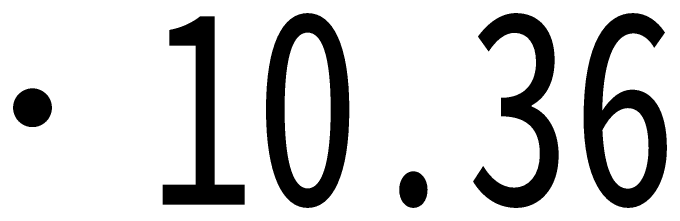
# Model space of a CAD drawing. Header units: millimetres. Extents: x -439850 to 1095597, y 3556331 to 4116172.
# Drawn here: x 53.216 to 56.582, y 3556885.505 to 3556886.509 of the extents above; entities that cross this region are included whole.
import ezdxf
from ezdxf.enums import TextEntityAlignment as Align

# ---------------------------------------------------------------- set-up
doc = ezdxf.new("R2010")
doc.units = ezdxf.units.MM
doc.header["$LTSCALE"] = 1000
doc.header["$MEASUREMENT"] = 0
doc.layers.add('dx', color=250, linetype='Continuous')
doc.layers.add('GCD', color=1, linetype='Continuous')
doc.styles.add('HZ', font='', dxfattribs={"width": 0.8})
doc.styles.get('HZ').set_extended_font_data('SimSun')

# ---------------------------------------------------------------- blocks, each defined once
blk = doc.blocks.new('GC200')
at = {"linetype": 'Continuous', "const_width": 0.2, "flags": 128}
blk.add_lwpolyline([(-0.1, 0, 1), (0.1, 0, 1)], format="xyb", close=True, dxfattribs=at)

msp = doc.modelspace()

# ---------------------------------------------------------------- block references
at = {"layer": 'dx', "color": 250, "linetype": 'Continuous'}
ref = msp.add_blockref('GC200', (53.316, 3556886.0214, 10.512), dxfattribs=dict(at, xscale=0.4999999999760379, yscale=0.4999999999760379, zscale=0.4999999999760379, rotation=0.0006705858383252))
ref.add_attrib('height', '10.36', dxfattribs={"layer": 'GCD', "linetype": 'Continuous', "height": 1, "rotation": 0.0007, "style": 'HZ', "width": 0.8}).set_placement((53.916, 3556886.0214, 10.512), align=Align.MIDDLE_LEFT)
ref = msp.add_blockref('GC200', (53.316, 3556886.0214, 10.512), dxfattribs=dict(at, xscale=0.4999999999760379, yscale=0.4999999999760379, zscale=0.4999999999760379, rotation=0.0006705858383252))
ref.add_attrib('height', '10.36', dxfattribs={"layer": 'GCD', "linetype": 'Continuous', "height": 1, "rotation": 0.0007, "style": 'HZ', "width": 0.8}).set_placement((53.916, 3556886.0214, 10.512), align=Align.MIDDLE_LEFT)

doc.saveas('drawing.dxf')
